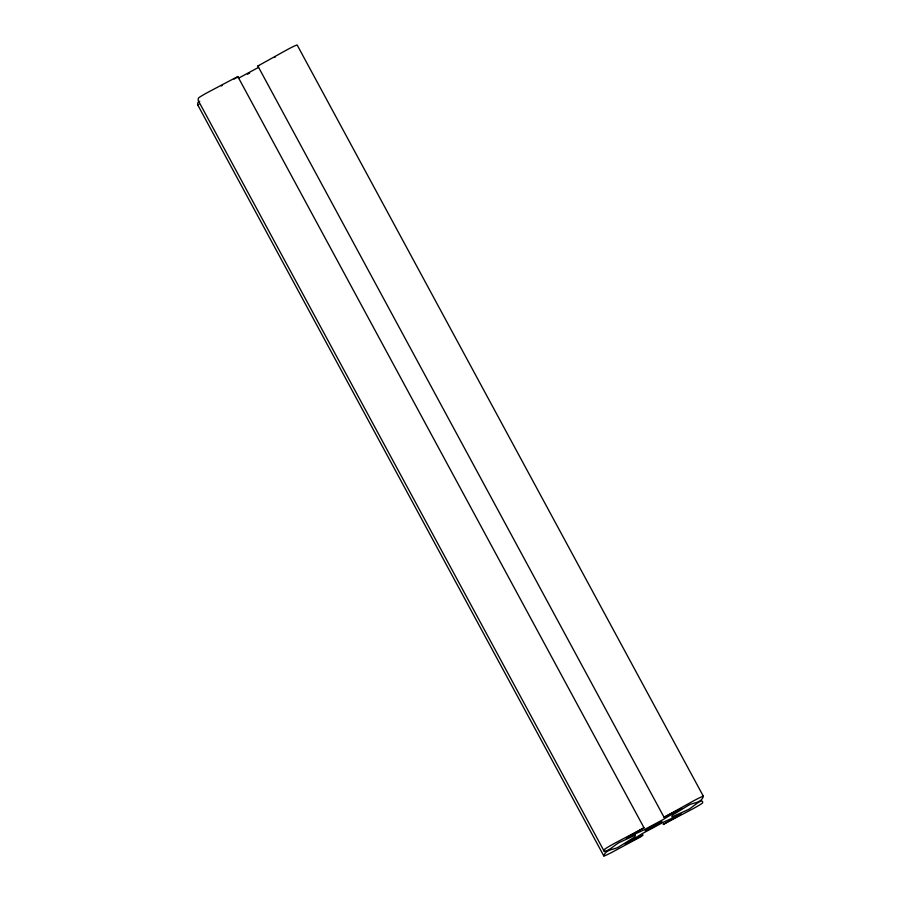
<?xml version="1.0" encoding="UTF-8"?>
<svg xmlns="http://www.w3.org/2000/svg" width="901" height="901" viewBox="0 0 901 901"><rect width="100%" height="100%" fill="white"/><g stroke="black" fill="none" stroke-linecap="round" stroke-linejoin="round"><path stroke-width="1.35" d="M603.805 855.916C605.877 849.001 614.212 849.801 618.604 847.008L634.856 836.961L635.363 835.114L619.055 842.604C614.032 845.408 610.484 849.958 604.334 851.558L198.13 100.293L198.378 98.186A11.229 0.664 -28.4 0 1 208.356 92.071L237.808 76.529L644.012 827.782L626.24 838.065L643.325 830.193L663.046 819.617L681.674 808.231L664.06 817.263L257.855 65.998L287.408 49.578A11.229 0.664 -28.4 0 1 297.195 45.073L703.399 796.338C701.305 803.309 692.824 802.498 688.432 805.336L672.259 815.214L671.853 816.993L688.082 809.661C691.247 808.524 703.546 796.518 702.622 802.814A11.229 0.664 -28.4 0 1 692.644 808.929L663.192 824.471L681.336 814.02L663.71 822.072L641.962 833.785L625.114 844.237L643.032 834.99L641.242 836.522L613.558 851.445A11.229 0.664 -28.4 0 1 603.805 855.916L197.601 104.662L197.86 102.545L199.74 101.284M237.808 76.529L237.256 77.204M604.334 851.558L604.582 849.452A11.229 0.664 -28.4 0 1 614.561 843.336L644.012 827.782M664.06 817.263L693.612 800.843A11.229 0.664 -28.4 0 1 703.399 796.338M235.893 78.049L236.659 77.587M258.553 67.384L238.314 78.308M221.297 85.955L222.356 85.358M234.035 79.085L234.992 78.556M274.704 57.27L275.334 57M258.914 65.627L257.968 66.01M247.482 74.175A9.562 0.563 -28.4 0 1 249.656 73.037M198.873 104.347A11.229 0.664 -28.4 0 1 197.601 104.662M649.328 828.988A9.562 0.563 -28.4 0 0 662.01 821.611A9.562 0.563 -28.4 0 0 649.475 827.794A9.562 0.563 -28.4 0 0 649.328 828.988"/></g></svg>
